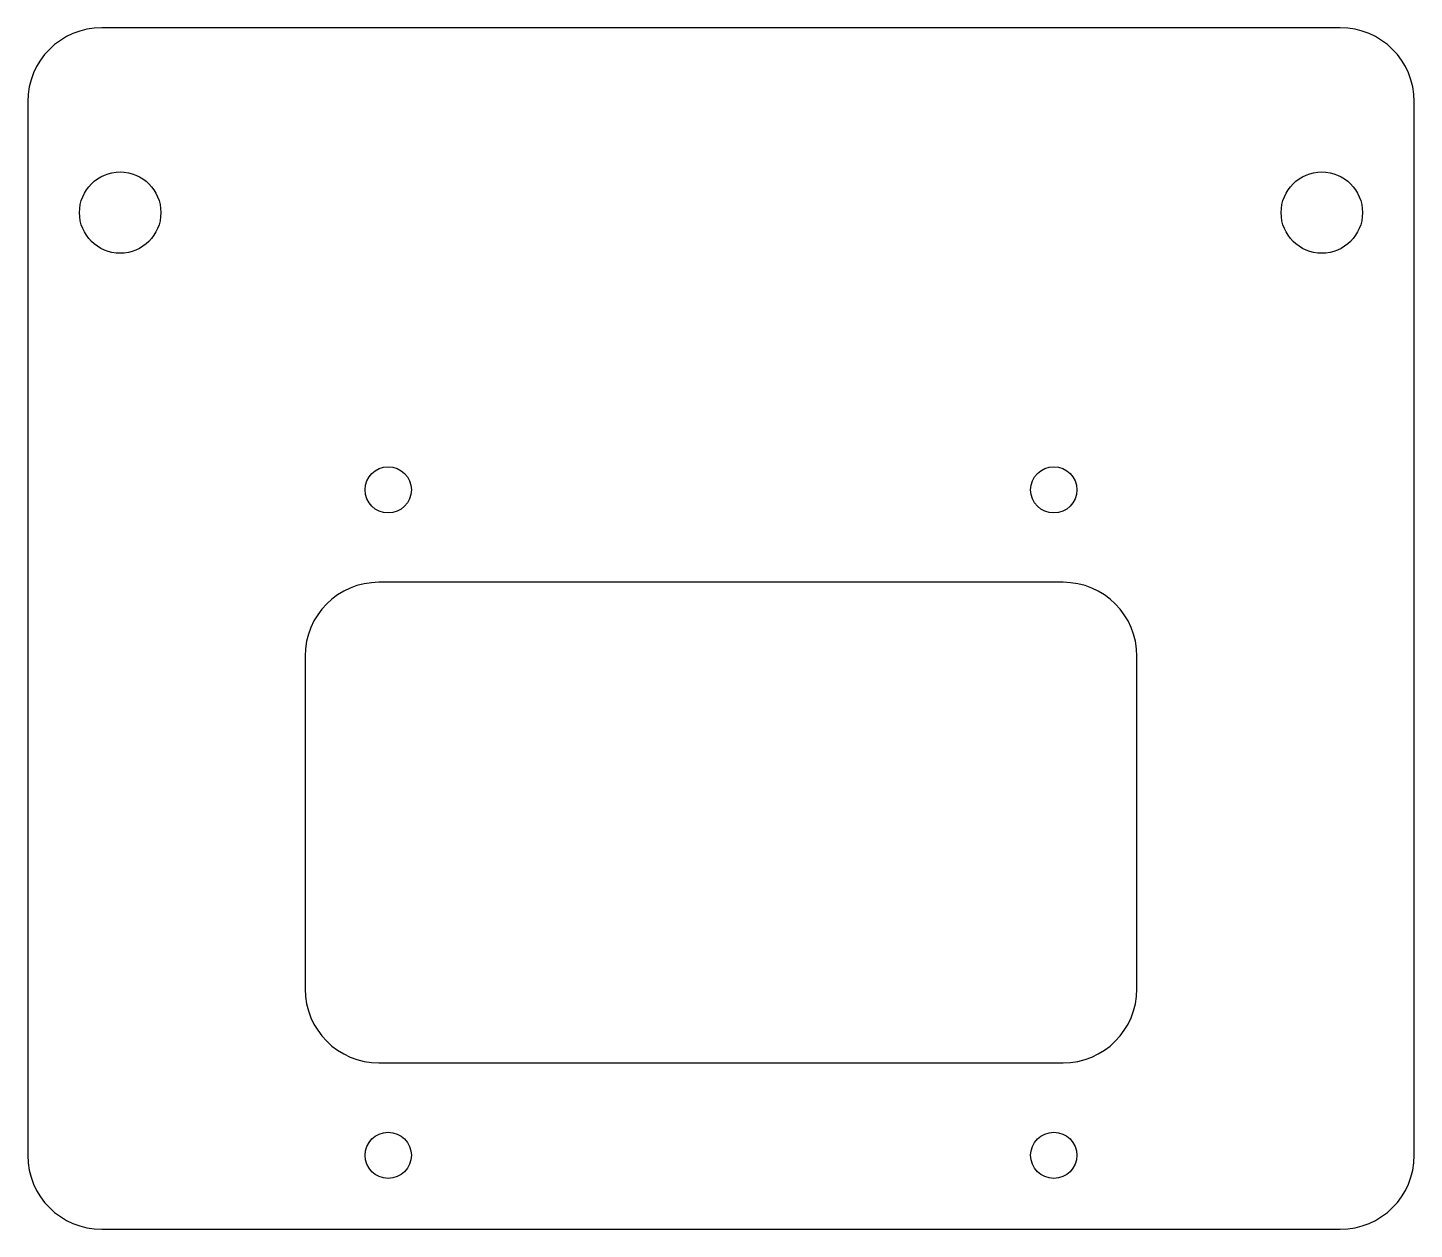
# Model space of a CAD drawing. Header units: millimetres. Extents: x -37.5 to 37.5, y -32.5 to 32.5.
import ezdxf

# ---------------------------------------------------------------- set-up
doc = ezdxf.new("R2010")
doc.units = ezdxf.units.MM

msp = doc.modelspace()

# ---------------------------------------------------------------- linework, layer by layer
at = {"color": 7, "linetype": 'Continuous', "lineweight": 25}
for p, q in [((33.5, 32.5), (-33.5, 32.5)), ((-37.5, 28.5), (-37.5, -28.5)), ((37.5, -28.5), (37.5, 28.5)), ((18.5, 2.5), (-18.5, 2.5)), ((-22.5, -1.5), (-22.5, -19.5)), ((22.5, -19.5), (22.5, -1.5)), ((-18.5, -23.5), (18.5, -23.5)), ((-33.5, -32.5), (33.5, -32.5))]:
    msp.add_line(p, q, dxfattribs=at)
for centre, radius in [((-32.5, 22.5), 2.2), ((32.5, 22.5), 2.2), ((-18, 7.5), 1.25), ((18, 7.5), 1.25), ((-18, -28.5), 1.25), ((18, -28.5), 1.25)]:
    msp.add_circle(centre, radius, dxfattribs=at)
for centre, start, end in [((-33.5, 28.5), 90, 180), ((33.5, 28.5), 0, 90), ((-18.5, -1.5), 90, 180), ((18.5, -1.5), 0, 90), ((-18.5, -19.5), 180, 270), ((18.5, -19.5), 270, 0), ((-33.5, -28.5), 180, 270), ((33.5, -28.5), 270, 0)]:
    msp.add_arc(centre, 4, start, end, dxfattribs=at)

doc.saveas('drawing.dxf')
